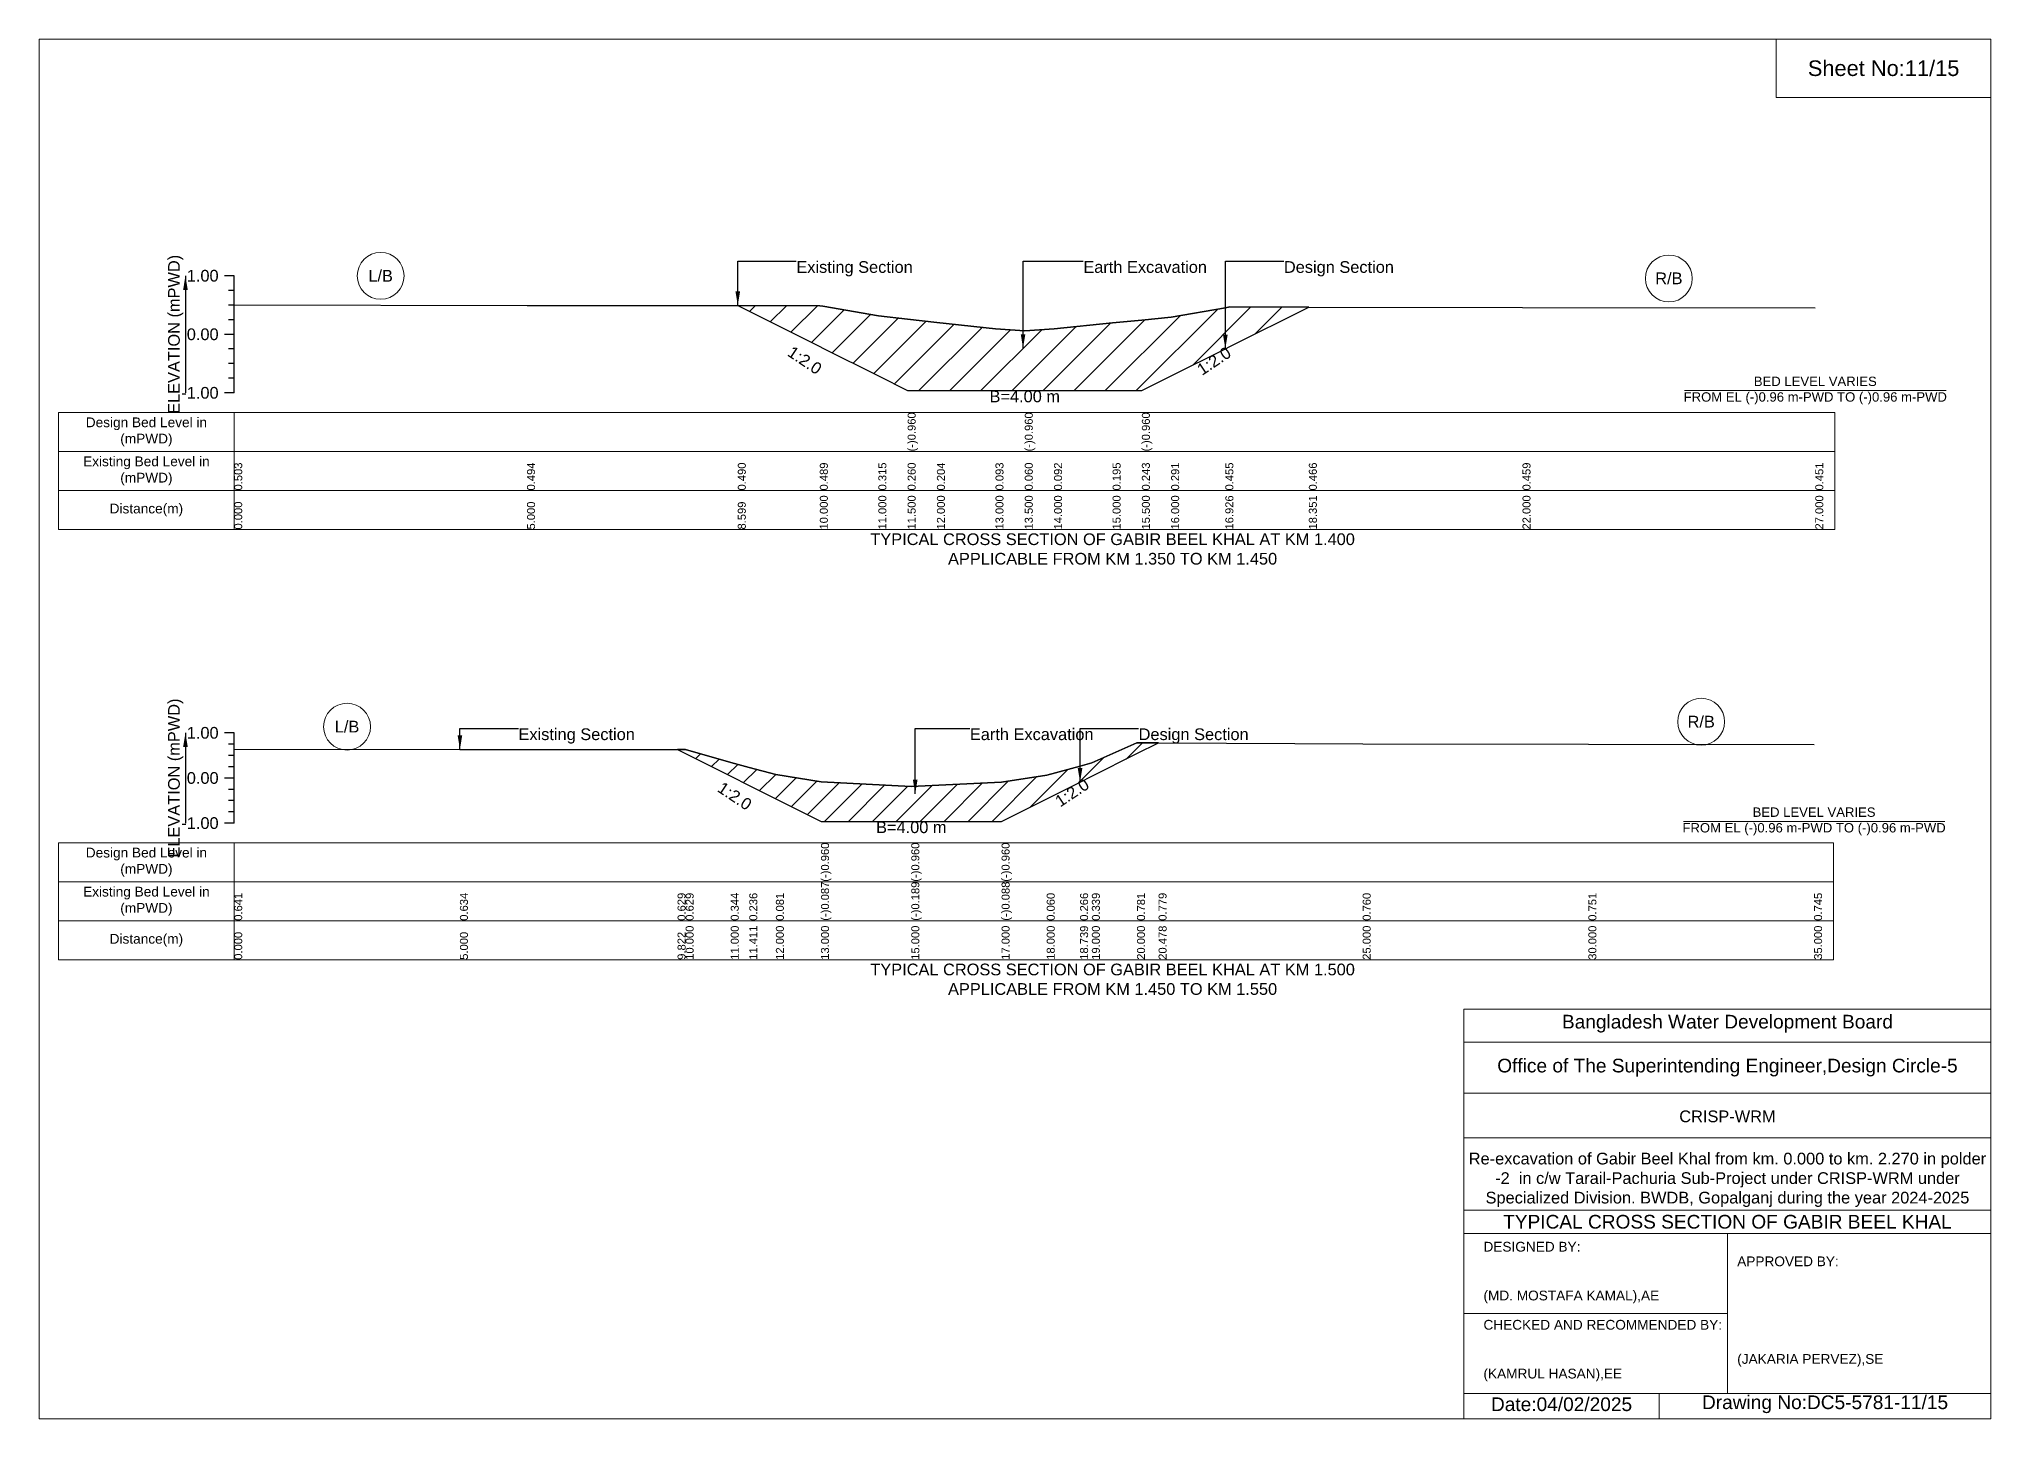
# Model space of a CAD drawing. Header units: inches. Extents: x 91000 to 258000, y -5656 to 6519.
# Drawn here: x 200000 to 208000, y -5656 to 0 of the extents above; entities that cross this region are included whole.
import ezdxf

# ---------------------------------------------------------------- set-up
doc = ezdxf.new("R2010")
doc.units = ezdxf.units.IN
doc.header["$LTSCALE"] = 7
doc.header["$MEASUREMENT"] = 0
for name, color, linetype, lineweight in [('Cross section Data Border', 7, 'Continuous', 9), ('Cross Section Labels', 7, 'Continuous', 9), ('Existing_Bed_Level for Xsection', 7, 'Continuous', 25)]:
    doc.layers.add(name, color=color, linetype=linetype, lineweight=lineweight)
doc.styles.get("Standard").update_dxf_attribs({"font": 'arial.ttf'})
doc.dimstyles.get("Standard").update_dxf_attribs({"dimtxt": 0.18, "dimasz": 0.18, "dimexe": 0.18, "dimexo": 0.0625, "dimgap": 0.09, "dimtad": 0, "dimtih": 1, "dimtoh": 1, "dimdec": 4, "dimzin": 0, "dimdsep": 46, "dimtxsty": 'Standard', "dimcen": 0.09, "dimadec": 0, "dimazin": 0, "dimtfac": 1, "dimtdec": 4, "dimtofl": 0, "dimtmove": 0, "dimatfit": 3, "dimfxl": 1, "dimtolj": 1, "dimtzin": 0, "dimarcsym": 0})

msp = doc.modelspace()

# ---------------------------------------------------------------- hatches: boundary and pattern name
at = {"layer": 'Existing_Bed_Level for Xsection'}
h = msp.add_hatch(dxfattribs=at)
h.set_pattern_fill('ANSI31', color=256, scale=720, style=0)
h.paths.add_polyline_path([(202863.8, -1092.7), (203200, -1260.8), (203211.9, -1266.8), (203440, -1380.8), (203560, -1440.8), (203680, -1440.8), (203920, -1440.8), (204040, -1440.8), (204160, -1440.8), (204400, -1440.8), (204520, -1440.8), (204640, -1380.8), (204862.1, -1269.7), (204880, -1260.8), (205204.3, -1098.7), (204880, -1098.1), (204862.1, -1101.2), (204640, -1140.6), (204520, -1152.1), (204400, -1163.6), (204160, -1188.3), (204040, -1196), (203920, -1188.1), (203680, -1161.4), (203560, -1148.1), (203440, -1134.8), (203211.9, -1095.1), (203200, -1093)])
h = msp.add_hatch(dxfattribs=at)
h.set_pattern_fill('ANSI31', color=256, scale=555, style=0)
h.paths.add_polyline_path([(202617, -2912.6), (202650, -2929.1), (202835, -3021.6), (202911, -3059.6), (203020, -3114.1), (203205, -3206.6), (203575, -3206.6), (203945, -3206.6), (204130, -3114.1), (204266.7, -3045.8), (204315, -3021.6), (204500, -2929.1), (204588.4, -2884.9), (204500, -2884.6), (204315, -2966.3), (204266.7, -2979.8), (204130, -3017.9), (203945, -3045.3), (203575, -3064), (203205, -3045.1), (203020, -3014.1), (202911, -2985.4), (202835, -2965.4), (202650, -2912.7)])

# ---------------------------------------------------------------- linework, layer by layer
at = {"layer": 'Cross section Data Border'}
for points in [[(200080, -1530.4), (207360, -1530.4), (207360, -2010.4), (200080, -2010.4)], [(200080, -3294), (207355, -3294), (207355, -3774), (200080, -3774)]]:
    msp.add_lwpolyline(points, close=True, dxfattribs=at)
for points in [[(200800, -1530.4), (200800, -2010.4)], [(200080, -1690.4), (207360, -1690.4)], [(200080, -1850.4), (207360, -1850.4)], [(200800, -3294), (200800, -3774)], [(200080, -3454), (207355, -3454)], [(200080, -3614), (207355, -3614)]]:
    msp.add_lwpolyline(points, dxfattribs=at)
at = {"layer": 'Cross Section Labels'}
for points in [[(200000, 0), (208000, 0), (208000, -5656), (200000, -5656)], [(207120, 0), (208000, 0), (208000, -240), (207120, -240)]]:
    msp.add_lwpolyline(points, close=True, dxfattribs=at)
for points in [[(206744.2, -1440.8), (207815.8, -1440.8)], [(206739.2, -3206.6), (207810.8, -3206.6)], [(205840, -5656), (205840, -3976), (208000, -3976)], [(205840, -4112), (208000, -4112)], [(205840, -4320), (208000, -4320)], [(205840, -4504), (208000, -4504)], [(205840, -4800), (208000, -4800)], [(205840, -4896), (208000, -4896)], [(206920, -4896), (206920, -5552)], [(205840, -5224), (206920, -5224)], [(205840, -5552), (208000, -5552)], [(206640, -5552), (206640, -5656)]]:
    msp.add_lwpolyline(points, dxfattribs=at)
for centre in [(201400, -970.8), (206680, -981.2), (206812.5, -2798.2), (201262.5, -2818.6)]:
    msp.add_circle(centre, 96, dxfattribs=at)
at = {"layer": 'Existing_Bed_Level for Xsection'}
for points in [[(200800, -970.4), (200760, -970.4)], [(200800, -1030.4), (200776, -1030.4)], [(200800, -1450.4), (200800, -1210.4), (200800, -970.4)], [(200800, -1090.4), (200776, -1090.4)], [(200800, -1089.7), (202000, -1091.8), (202863.8, -1092.7), (203200, -1093), (203211.9, -1095.1), (203440, -1134.8), (203560, -1148.1), (203560, -1148.1), (203680, -1161.4), (203920, -1188.1), (204040, -1196), (204040, -1196), (204160, -1188.3), (204400, -1163.6), (204520, -1152.1), (204520, -1152.1), (204640, -1140.6), (204862.1, -1101.2), (204880, -1098.1), (205204.3, -1098.7), (206080, -1100.2), (207280, -1102.1)], [(200800, -1150.4), (200776, -1150.4)], [(200800, -1210.4), (200760, -1210.4)], [(200800, -1270.4), (200776, -1270.4)], [(200800, -1330.4), (200776, -1330.4)], [(200800, -1390.4), (200776, -1390.4)], [(200800, -1450.4), (200760, -1450.4)], [(200800, -2844), (200760, -2844)], [(200800, -3214), (200800, -3029), (200800, -2844)], [(200800, -2890.3), (200776, -2890.3)], [(200800, -2936.5), (200776, -2936.5)], [(200800, -2910.4), (201725, -2911.7), (202617, -2912.6), (202650, -2912.7), (202835, -2965.4), (202911, -2985.4), (203020, -3014.1), (203205, -3045.1), (203205, -3045.1), (203575, -3064), (203575, -3064), (203945, -3045.3), (203945, -3045.3), (204130, -3017.9), (204266.7, -2979.8), (204315, -2966.3), (204500, -2884.6), (204588.4, -2884.9), (205425, -2888.4), (206350, -2890.1), (207275, -2891.2)], [(200800, -3029), (200760, -3029)], [(200800, -2982.8), (200776, -2982.8)], [(200800, -3075.3), (200776, -3075.3)], [(200800, -3121.5), (200776, -3121.5)], [(200800, -3167.8), (200776, -3167.8)], [(200800, -3214), (200760, -3214)]]:
    msp.add_lwpolyline(points, dxfattribs=at)
for points in [[(202863.8, -1092.7), (203200, -1260.8), (203211.9, -1266.8), (203440, -1380.8), (203560, -1440.8), (203560, -1440.8), (203680, -1440.8), (203920, -1440.8), (204040, -1440.8), (204040, -1440.8), (204160, -1440.8), (204400, -1440.8), (204520, -1440.8), (204520, -1440.8), (204640, -1380.8), (204862.1, -1269.7), (204880, -1260.8), (205204.3, -1098.7), (205204.3, -1098.7), (205204.3, -1098.7), (204880, -1098.1), (204862.1, -1101.2), (204640, -1140.6), (204520, -1152.1), (204520, -1152.1), (204400, -1163.6), (204160, -1188.3), (204040, -1196), (204040, -1196), (203920, -1188.1), (203680, -1161.4), (203560, -1148.1), (203560, -1148.1), (203440, -1134.8), (203211.9, -1095.1), (203200, -1093)], [(202617, -2912.6), (202650, -2929.1), (202835, -3021.6), (202911, -3059.6), (203020, -3114.1), (203205, -3206.6), (203205, -3206.6), (203575, -3206.6), (203575, -3206.6), (203945, -3206.6), (203945, -3206.6), (204130, -3114.1), (204266.7, -3045.8), (204315, -3021.6), (204500, -2929.1), (204588.4, -2884.9), (204588.4, -2884.9), (204588.4, -2884.9), (204500, -2884.6), (204315, -2966.3), (204266.7, -2979.8), (204130, -3017.9), (203945, -3045.3), (203945, -3045.3), (203575, -3064), (203575, -3064), (203205, -3045.1), (203205, -3045.1), (203020, -3014.1), (202911, -2985.4), (202835, -2965.4), (202650, -2912.7)]]:
    msp.add_lwpolyline(points, close=True, dxfattribs=at)

# ---------------------------------------------------------------- texts
at = {"layer": 'Cross section Data Border', "char_height": 40, "width": 640, "attachment_point": 5}
for s, insert in [('Design Bed Level in (mPWD)', (200440, -1610.4)), ('Existing Bed Level in (mPWD)', (200440, -1770.4)), ('Distance(m)', (200440, -1930.4)), ('Design Bed Level in (mPWD)', (200440, -3374)), ('Existing Bed Level in (mPWD)', (200440, -3534)), ('Distance(m)', (200440, -3694))]:
    msp.add_mtext(s, dxfattribs=dict(at, insert=insert))
at = {"layer": 'Cross Section Labels'}
for s, insert, char_height, attachment_point in [('Sheet No:11/15', (207560, -120), 64, 5), ('L/B', (201400, -970.8), 48, 5), ('Existing Section', (203103.8, -910.4), 48, 1), ('Earth Excavation', (204280, -910.4), 48, 1), ('Design Section', (205102.1, -910.4), 48, 1), ('R/B', (206680, -981.2), 48, 5), ('BED LEVEL VARIES ^JFROM EL (-)0.96 m-PWD TO (-)0.96 m-PWD', (207280, -1440.8), 38.4, 5), ('B=4.00 m', (204040, -1440.8), 48, 2), ('TYPICAL CROSS SECTION OF GABIR BEEL KHAL AT KM 1.400^JAPPLICABLE FROM KM 1.350 TO KM 1.450', (204400, -2090.4), 48, 5), ('L/B', (201262.5, -2818.6), 48, 5), ('R/B', (206812.5, -2798.2), 48, 5), ('Existing Section', (201965, -2825.5), 48, 1), ('Earth Excavation', (203815, -2825.5), 48, 1), ('Design Section', (204506.7, -2825.5), 48, 1), ('BED LEVEL VARIES ^JFROM EL (-)0.96 m-PWD TO (-)0.96 m-PWD', (207275, -3206.6), 38.4, 5), ('B=4.00 m', (203575, -3206.6), 48, 2), ('TYPICAL CROSS SECTION OF GABIR BEEL KHAL AT KM 1.500^JAPPLICABLE FROM KM 1.450 TO KM 1.550', (204400, -3854), 48, 5), ('Bangladesh Water Development Board', (206920, -4036), 56, 5), ('Office of The Superintending Engineer,Design Circle-5', (206920, -4216), 56, 5)]:
    msp.add_mtext(s, dxfattribs=dict(at, insert=insert, char_height=char_height, attachment_point=attachment_point))
at = {"layer": 'Cross Section Labels', "char_height": 48, "attachment_point": 2}
for insert, rotation in [((203151.9, -1296.8), 326.30993), ((204802.1, -1299.7), 33.69007), ((204220.5, -3068.9), 33.69007), ((202864.8, -3082.8), 326.30993)]:
    msp.add_mtext('1:2.0', dxfattribs=dict(at, insert=insert, rotation=rotation))
at = {"layer": 'Cross Section Labels'}
for s, insert, char_height, width, attachment_point in [('CRISP-WRM', (206920, -4416), 48, 2240, 5), ('Re-excavation of Gabir Beel Khal from km. 0.000 to km. 2.270 in polder -2  in c/w Tarail-Pachuria Sub-Project under CRISP-WRM under Specialized Division. BWDB, Gopalganj during the year 2024-2025', (206920, -4676), 48, 2160, 5), ('TYPICAL CROSS SECTION OF GABIR BEEL KHAL', (206920, -4848), 56, 2240, 5), ('DESIGNED BY:^J^J^J(MD. MOSTAFA KAMAL),AE', (205920, -5056), 40, 1120, 4), ('APPROVED BY:^J^J^J^J^J^J(JAKARIA PERVEZ),SE', (206960, -5216), 40, 1120, 4), ('CHECKED AND RECOMMENDED BY:^J^J^J(KAMRUL HASAN),EE', (205920, -5376), 40, 1120, 4), ('Date:04/02/2025', (206240, -5596), 56, 1120, 5), ('Drawing No:DC5-5781-11/15', (207320, -5596), 56, 1760, 5)]:
    msp.add_mtext(s, dxfattribs=dict(at, insert=insert, char_height=char_height, width=width, attachment_point=attachment_point))
at = {"layer": 'Existing_Bed_Level for Xsection', "rotation": 90}
for s, insert, char_height, attachment_point in [('ELEVATION (mPWD)', (200560, -1210.4), 48, 5), ('(-)0.960', (203560, -1690.4), 32.8, 1), ('(-)0.960', (204040, -1690.4), 32.8, 1), ('(-)0.960', (204520, -1690.4), 32.8, 1), ('0.503', (200800, -1850.4), 32.8, 1), ('0.494', (202000, -1850.4), 32.8, 1), ('0.490', (202863.8, -1850.4), 32.8, 1), ('0.489', (203200, -1850.4), 32.8, 1), ('0.315', (203440, -1850.4), 32.8, 1), ('0.260', (203560, -1850.4), 32.8, 1), ('0.204', (203680, -1850.4), 32.8, 1), ('0.093', (203920, -1850.4), 32.8, 1), ('0.060', (204040, -1850.4), 32.8, 1), ('0.092', (204160, -1850.4), 32.8, 1), ('0.195', (204400, -1850.4), 32.8, 1), ('0.243', (204520, -1850.4), 32.8, 1), ('0.291', (204640, -1850.4), 32.8, 1), ('0.455', (204862.1, -1850.4), 32.8, 1), ('0.466', (205204.3, -1850.4), 32.8, 1), ('0.459', (206080, -1850.4), 32.8, 1), ('0.451', (207280, -1850.4), 32.8, 1), ('0.000', (200800, -2010.4), 32.8, 1), ('5.000', (202000, -2010.4), 32.8, 1), ('8.599', (202863.8, -2010.4), 32.8, 1), ('10.000', (203200, -2010.4), 32.8, 1), ('11.000', (203440, -2010.4), 32.8, 1), ('11.500', (203560, -2010.4), 32.8, 1), ('12.000', (203680, -2010.4), 32.8, 1), ('13.000', (203920, -2010.4), 32.8, 1), ('13.500', (204040, -2010.4), 32.8, 1), ('14.000', (204160, -2010.4), 32.8, 1), ('15.000', (204400, -2010.4), 32.8, 1), ('15.500', (204520, -2010.4), 32.8, 1), ('16.000', (204640, -2010.4), 32.8, 1), ('16.926', (204862.1, -2010.4), 32.8, 1), ('18.351', (205204.3, -2010.4), 32.8, 1), ('22.000', (206080, -2010.4), 32.8, 1), ('27.000', (207280, -2010.4), 32.8, 1), ('ELEVATION (mPWD)', (200560, -3029), 48, 5), ('(-)0.960', (203205, -3454), 32.8, 1), ('(-)0.960', (203575, -3454), 32.8, 1), ('(-)0.960', (203945, -3454), 32.8, 1), ('0.641', (200800, -3614), 32.8, 1), ('0.634', (201725, -3614), 32.8, 1), ('0.629', (202617, -3614), 32.8, 1), ('0.629', (202650, -3614), 32.8, 1), ('0.344', (202835, -3614), 32.8, 1), ('0.236', (202911, -3614), 32.8, 1), ('0.081', (203020, -3614), 32.8, 1), ('(-)0.087', (203205, -3614), 32.8, 1), ('(-)0.189', (203575, -3614), 32.8, 1), ('(-)0.088', (203945, -3614), 32.8, 1), ('0.060', (204130, -3614), 32.8, 1), ('0.266', (204266.7, -3614), 32.8, 1), ('0.339', (204315, -3614), 32.8, 1), ('0.781', (204500, -3614), 32.8, 1), ('0.779', (204588.4, -3614), 32.8, 1), ('0.760', (205425, -3614), 32.8, 1), ('0.751', (206350, -3614), 32.8, 1), ('0.745', (207275, -3614), 32.8, 1), ('0.000', (200800, -3774), 32.8, 1), ('5.000', (201725, -3774), 32.8, 1), ('9.822', (202617, -3774), 32.8, 1), ('10.000', (202650, -3774), 32.8, 1), ('11.000', (202835, -3774), 32.8, 1), ('11.411', (202911, -3774), 32.8, 1), ('12.000', (203020, -3774), 32.8, 1), ('13.000', (203205, -3774), 32.8, 1), ('15.000', (203575, -3774), 32.8, 1), ('17.000', (203945, -3774), 32.8, 1), ('18.000', (204130, -3774), 32.8, 1), ('18.739', (204266.7, -3774), 32.8, 1), ('19.000', (204315, -3774), 32.8, 1), ('20.000', (204500, -3774), 32.8, 1), ('20.478', (204588.4, -3774), 32.8, 1), ('25.000', (205425, -3774), 32.8, 1), ('30.000', (206350, -3774), 32.8, 1), ('35.000', (207275, -3774), 32.8, 1)]:
    msp.add_mtext(s, dxfattribs=dict(at, insert=insert, char_height=char_height, attachment_point=attachment_point))
at = {"layer": 'Existing_Bed_Level for Xsection', "char_height": 48, "attachment_point": 6}
for s, insert in [('1.00', (200736, -970.4)), ('0.00', (200736, -1210.4)), ('-1.00', (200736, -1450.4)), ('1.00', (200736, -2844)), ('0.00', (200736, -3029)), ('-1.00', (200736, -3214))]:
    msp.add_mtext(s, dxfattribs=dict(at, insert=insert))

# ---------------------------------------------------------------- leaders
at = {"layer": 'Cross Section Labels', "annotation_type": 0, "has_hookline": 1, "hookline_direction": 0}
for points, text_width in [([(202863.8, -1091.8), (202863.8, -910.4), (203103.7, -910.4)], 467.2), ([(204033, -1267.4), (204033, -910.4), (204279.9, -910.4)], 497), ([(204862.1, -1269.7), (204862.1, -910.4), (205102, -910.4)], 441.2), ([(201725, -2911.7), (201725, -2825.5), (201964.9, -2825.5)], 467.2), ([(203591.1, -3093.7), (203591.1, -2825.5), (203814.9, -2825.5)], 497), ([(204266.7, -3045.8), (204266.7, -2825.5), (204506.6, -2825.5)], 441.2)]:
    msp.add_leader(points, dimstyle='Standard', override={"dimasz": 57.6}, dxfattribs=dict(at, text_width=text_width))
at = {"layer": 'Existing_Bed_Level for Xsection'}
for points in [[(200600, -970.4), (200600, -1450.4)], [(200600, -2844), (200600, -3214)]]:
    msp.add_leader(points, dimstyle='Standard', override={"dimasz": 57.6}, dxfattribs=at)

doc.saveas('drawing.dxf')
